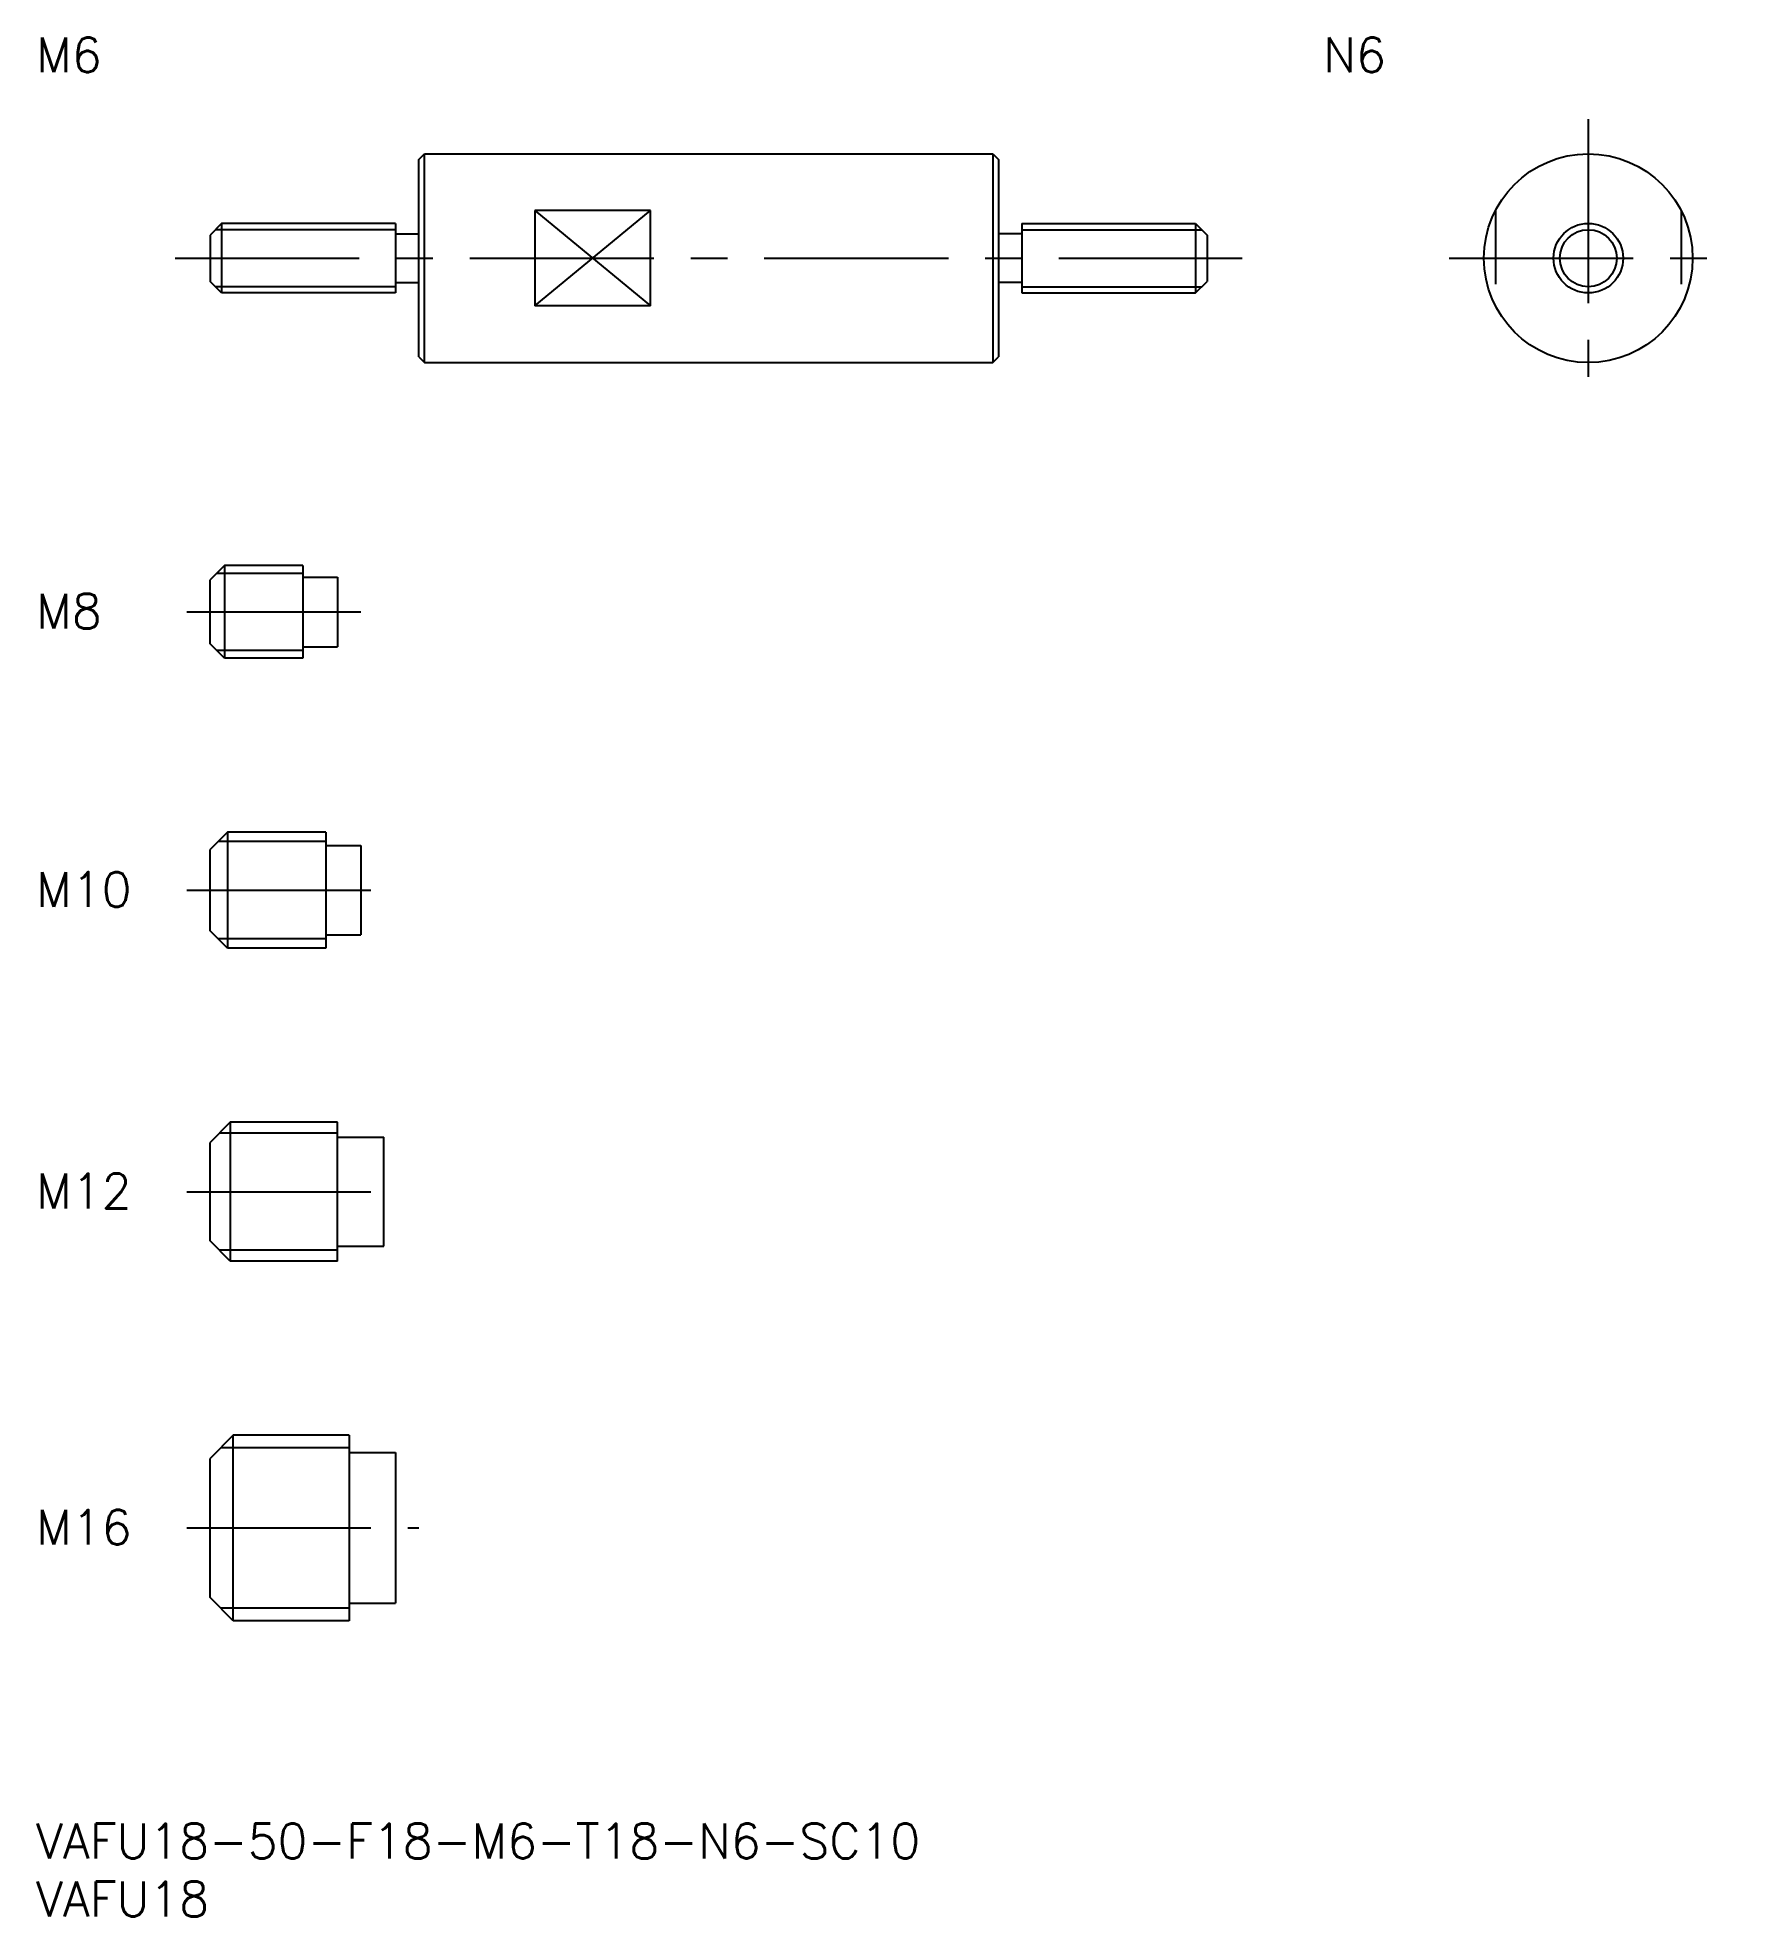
# Model space of a CAD drawing. Extents: x 0 to 146, y -8 to 154.
import ezdxf

# ---------------------------------------------------------------- set-up
doc = ezdxf.new("R2010")
doc.units = 0
doc.header["$LTSCALE"] = 0.5
doc.linetypes.add('CENTER', pattern=[50.8, 31.75, -6.35, 6.35, -6.35])
doc.linetypes.add('DASHED', pattern=[19.05, 12.7, -6.35])
for name, color, linetype in [('MSM_CENTER', 1, 'CENTER'), ('MSM_CONTINUOUS', 7, 'CONTINUOUS'), ('MSM_DASHED', 4, 'DASHED'), ('MSM_NARROW', 5, 'CONTINUOUS'), ('MSM_PART_NUMBER', 7, 'CONTINUOUS')]:
    doc.layers.add(name, color=color, linetype=linetype)
doc.styles.get("Standard").update_dxf_attribs({"font": 'txt.shx', "height": 1, "bigfont": 'bigfont.shx'})

# ---------------------------------------------------------------- blocks, each defined once
blk = doc.blocks.new('*U14')
at = {"layer": 'MSM_PART_NUMBER'}
blk.add_text('VAFU18-50-F18-M6-T18-N6-SC10', height=3, dxfattribs=at).set_placement((0, -3))
blk = doc.blocks.new('*U15')
at = {"layer": 'MSM_PART_NUMBER'}
blk.add_text('VAFU18', height=3, dxfattribs=at).set_placement((0, -8))
blk = doc.blocks.new('*U16')
at = {"layer": 'MSM_PART_NUMBER'}
blk.add_text('M16', height=3, dxfattribs=at).set_placement((0, 24.06))
blk = doc.blocks.new('*U17')
at = {"layer": 'MSM_PART_NUMBER'}
blk.add_text('M12', height=3, dxfattribs=at).set_placement((0, 53.06))
blk = doc.blocks.new('*U18')
at = {"layer": 'MSM_PART_NUMBER'}
blk.add_text('M10', height=3, dxfattribs=at).set_placement((0, 79.06))
blk = doc.blocks.new('*U19')
at = {"layer": 'MSM_PART_NUMBER'}
blk.add_text('M8', height=3, dxfattribs=at).set_placement((0, 103.06))
blk = doc.blocks.new('*U20')
at = {"layer": 'MSM_PART_NUMBER'}
blk.add_text('M6', height=3, dxfattribs=at).set_placement((0, 151.03))
blk = doc.blocks.new('*U21')
at = {"layer": 'MSM_PART_NUMBER'}
blk.add_text('N6', height=3, dxfattribs=at).set_placement((111, 151.03))

msp = doc.modelspace()

# ---------------------------------------------------------------- linework, layer by layer
at = {"layer": 'MSM_CENTER'}
for p, q in [((133.86, 147), (133.86, 123)), ((12, 135), (104, 135)), ((121.86, 135), (145.86, 135)), ((13, 104.5), (28, 104.5)), ((13, 80.5), (30, 80.5)), ((13, 54.5), (32, 54.5)), ((13, 25.5), (33, 25.5))]:
    msp.add_line(p, q, dxfattribs=at)
at = {"layer": 'MSM_CONTINUOUS'}
for p, q in [((33, 143.5), (33.5, 144)), ((33, 126.5), (33, 143.5)), ((33.5, 144), (82.5, 144)), ((33.5, 126), (33.5, 144)), ((82.5, 144), (82.5, 126)), ((82.5, 144), (83, 143.5)), ((83, 143.5), (83, 126.5)), ((16, 138), (15, 137)), ((31, 138), (16, 138)), ((16, 138), (16, 132)), ((31, 138), (31, 132)), ((43, 139.12), (43, 130.88)), ((53, 139.12), (43, 139.12)), ((53, 130.88), (53, 139.12)), ((85, 138), (100, 138)), ((85, 138), (85, 132)), ((100, 138), (101, 137)), ((100, 138), (100, 132)), ((15, 137), (15, 133)), ((31, 137.1), (33, 137.1)), ((85, 137.1), (83, 137.1)), ((101, 137), (101, 133)), ((16, 132), (15, 133)), ((31, 132.9), (33, 132.9)), ((85, 132.9), (83, 132.9)), ((100, 132), (101, 133)), ((31, 132), (16, 132)), ((85, 132), (100, 132)), ((53, 130.88), (43, 130.88)), ((33, 126.5), (33.5, 126)), ((82.5, 126), (83, 126.5)), ((33.5, 126), (82.5, 126)), ((16.25, 108.5), (15, 107.25)), ((15, 101.75), (15, 107.25)), ((23, 108.5), (16.25, 108.5)), ((16.25, 108.5), (16.25, 100.5)), ((23, 108.5), (23, 100.5)), ((23, 107.5), (26, 107.5)), ((26, 107.5), (26, 101.5)), ((16.25, 100.5), (15, 101.75)), ((23, 100.5), (16.25, 100.5)), ((23, 101.5), (26, 101.5)), ((16.5, 85.5), (15, 84)), ((25, 85.5), (16.5, 85.5)), ((16.5, 85.5), (16.5, 75.5)), ((25, 85.5), (25, 75.5)), ((25, 84.35), (28, 84.35)), ((28, 84.35), (28, 76.65)), ((15, 77), (15, 84)), ((16.5, 75.5), (15, 77)), ((25, 76.65), (28, 76.65)), ((25, 75.5), (16.5, 75.5)), ((16.75, 60.5), (15, 58.75)), ((26, 60.5), (16.75, 60.5)), ((16.75, 60.5), (16.75, 48.5)), ((26, 48.5), (26, 60.5)), ((15, 50.25), (15, 58.75)), ((26, 59.2), (30, 59.2)), ((30, 49.8), (30, 59.2)), ((16.75, 48.5), (15, 50.25)), ((26, 49.8), (30, 49.8)), ((26, 48.5), (16.75, 48.5)), ((17, 33.5), (15, 31.5)), ((27, 33.5), (17, 33.5)), ((17, 17.5), (17, 33.5)), ((27, 33.5), (27, 17.5)), ((15, 19.5), (15, 31.5)), ((27, 32), (31, 32)), ((31, 32), (31, 19)), ((17, 17.5), (15, 19.5)), ((27, 19), (31, 19)), ((27, 17.5), (17, 17.5))]:
    msp.add_line(p, q, dxfattribs=at)
for radius in [9, 3]:
    msp.add_circle((133.86, 135), radius, dxfattribs=at)
at = {"layer": 'MSM_DASHED'}
for p, q in [((125.86, 139.12), (125.86, 130.88)), ((141.86, 139.12), (141.86, 130.88))]:
    msp.add_line(p, q, dxfattribs=at)
at = {"layer": 'MSM_NARROW'}
for p, q in [((43, 130.88), (53, 139.12)), ((43, 139.12), (53, 130.88)), ((31, 137.46), (15.46, 137.46)), ((85, 137.46), (100.54, 137.46)), ((31, 132.54), (15.46, 132.54)), ((85, 132.54), (100.54, 132.54)), ((23, 107.82), (15.57, 107.82)), ((23, 101.18), (15.57, 101.18)), ((25, 84.69), (15.69, 84.69)), ((25, 76.31), (15.69, 76.31)), ((26, 59.55), (15.8, 59.55)), ((26, 49.45), (15.8, 49.45)), ((27, 32.42), (15.92, 32.42)), ((27, 18.58), (15.92, 18.58))]:
    msp.add_line(p, q, dxfattribs=at)
msp.add_circle((133.86, 135), 2.46, dxfattribs=at)

# ---------------------------------------------------------------- block references
at = {"layer": 'MSM_CONTINUOUS'}
for name in ['*U20', '*U21', '*U19', '*U18', '*U17', '*U16', '*U14', '*U15']:
    msp.add_blockref(name, (0, 0), dxfattribs=at)

doc.saveas('drawing.dxf')
